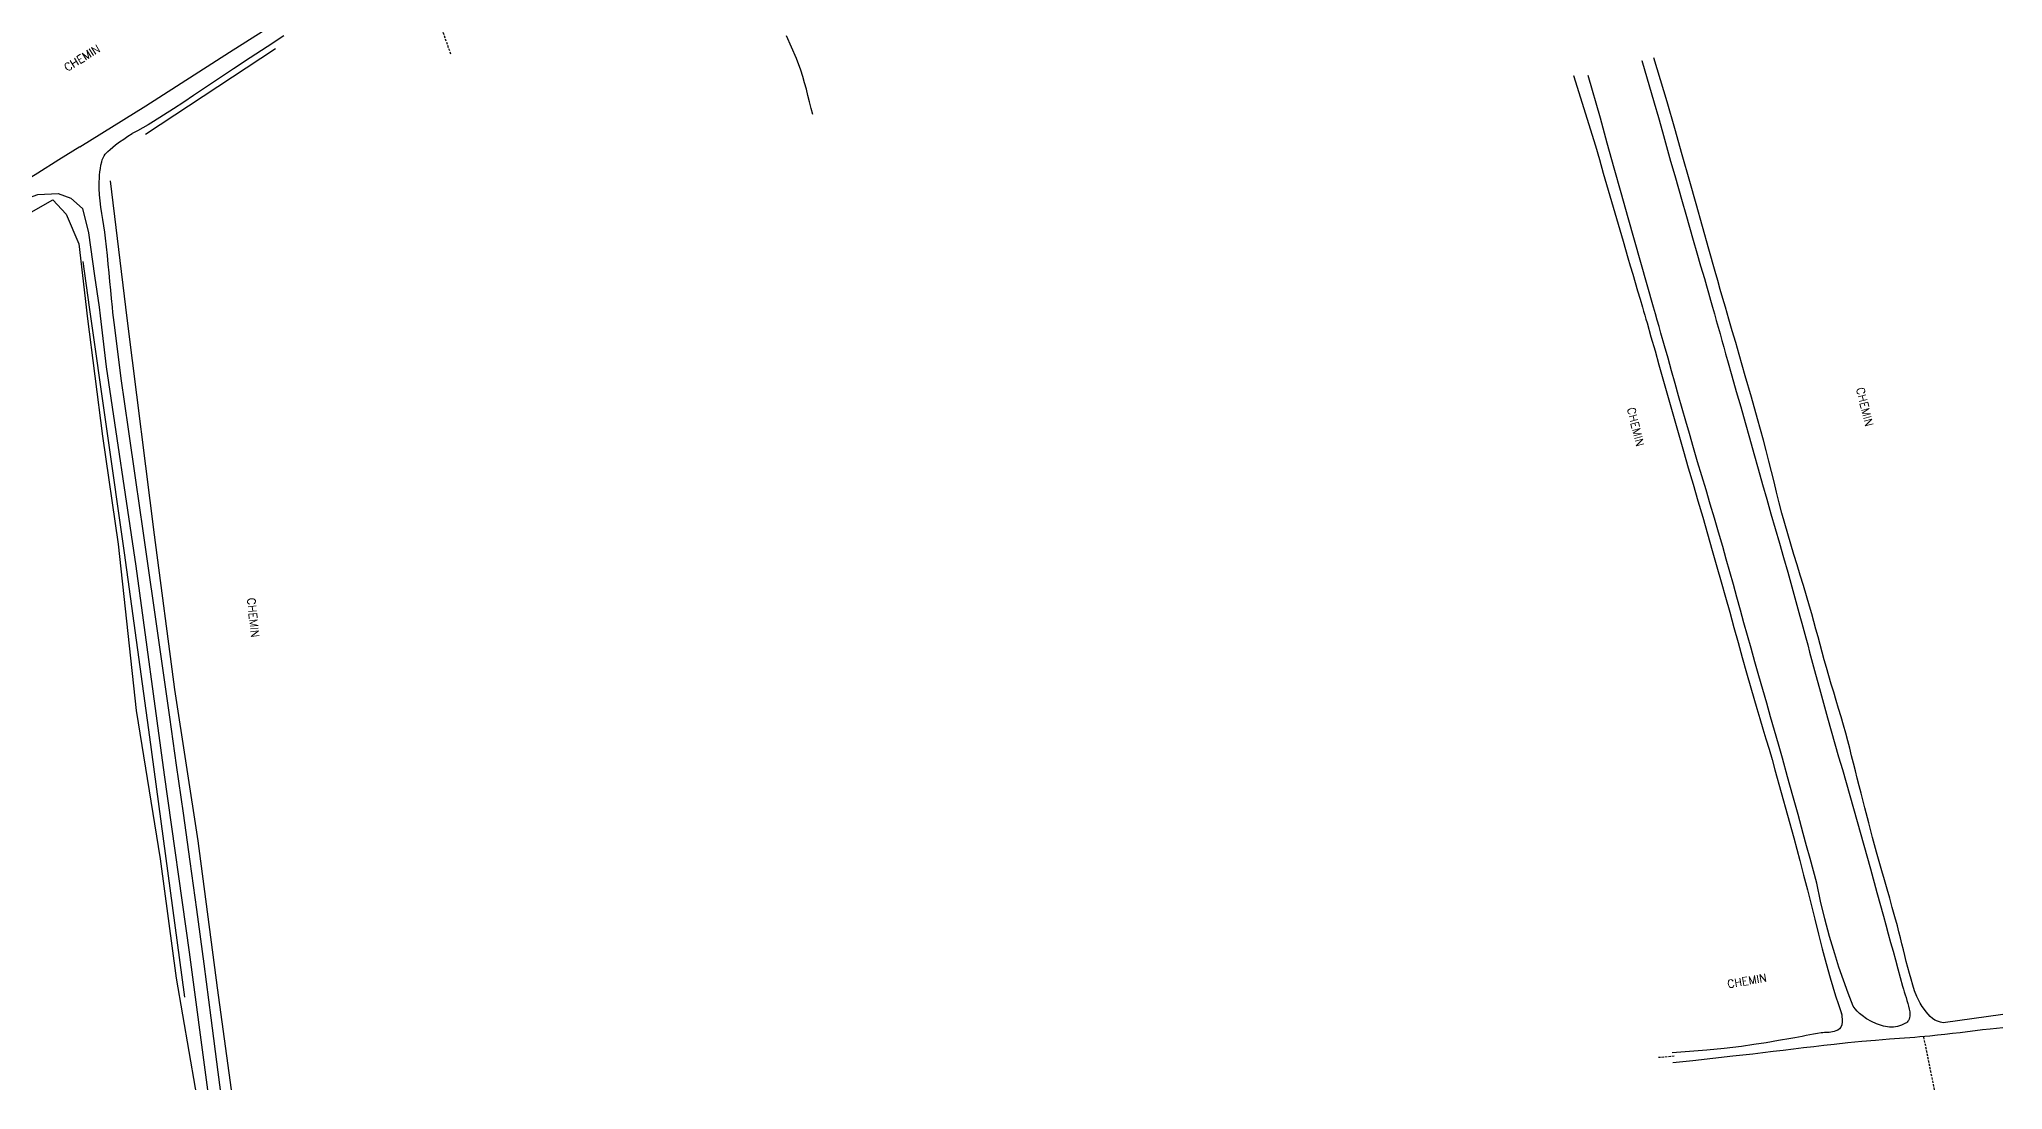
# Model space of a CAD drawing. Header units: millimetres. Extents: x 126011 to 127000, y 153000 to 153846.
# Drawn here: x 126570.7 to 127000, y 153000 to 153229.6 of the extents above; entities that cross this region are included whole.
import ezdxf

# ---------------------------------------------------------------- set-up
doc = ezdxf.new("R2010")
doc.units = ezdxf.units.MM
doc.linetypes.add('DASHED', pattern=[0.75, 0.5, -0.25])
for name, color, linetype in [('W0017', 7, 'CONTINUOUS'), ('W0070', 7, 'DASHED'), ('W0112', 1, 'DASHED'), ('W0300', 7, 'CONTINUOUS'), ('W0330', 7, 'CONTINUOUS'), ('W0515', 5, 'CONTINUOUS'), ('W0989', 7, 'CONTINUOUS')]:
    doc.layers.add(name, color=color, linetype=linetype)
doc.styles.get("Standard").update_dxf_attribs({"font": 'romans.shx', "width": 0.85})

msp = doc.modelspace()

# ---------------------------------------------------------------- linework, layer by layer
at = {"layer": 'W0017'}
for points in [[(126579.54, 153206.07), (126594.01, 153215.02), (126612.25, 153226.78), (126630.11, 153238.06), (126650.1, 153250.92), (126670.05, 153263.22), (126685.26, 153272.93), (126702.08, 153283.04), (126716.15, 153292.39), (126732.49, 153302.24)], [(126624.15, 153230.31), (126620.48, 153227.91), (126616.82, 153225.49), (126613.15, 153223.08), (126610.96, 153221.64), (126608.79, 153220.19), (126606.61, 153218.73), (126604.43, 153217.27), (126602.25, 153215.82), (126600.05, 153214.39), (126597.85, 153212.97), (126595.62, 153211.59), (126594.47, 153210.9), (126593.32, 153210.23), (126592.15, 153209.58), (126590.97, 153208.95)], [(126921.06, 153224.92), (126921.06, 153224.92), (126921.06, 153224.92), (126921.06, 153224.92), (126921.06, 153224.92), (126923.82, 153215.68), (126924.71, 153212.5), (126925.6, 153209.32), (126926.49, 153206.13), (126927.39, 153202.95), (126928.29, 153199.77), (126929.09, 153196.96), (126929.9, 153194.14), (126930.71, 153191.33), (126931.52, 153188.52), (126932.33, 153185.7), (126933.14, 153182.89), (126933.95, 153180.08), (126934.76, 153177.27), (126935.2, 153175.7), (126935.65, 153174.13), (126936.09, 153172.57), (126936.54, 153171)], [(126939.38, 153171), (126938.81, 153172.95), (126938.25, 153174.9), (126937.69, 153176.85), (126937.13, 153178.8), (126935.73, 153183.73), (126934.34, 153188.66), (126932.96, 153193.58), (126931.57, 153198.51), (126929.93, 153204.31), (126928.29, 153210.1), (126926.66, 153215.9), (126923.72, 153225.54), (126923.72, 153225.54), (126923.72, 153225.54), (126923.72, 153225.54), (126923.72, 153225.54)], [(126906.14, 153221.66), (126906.14, 153221.66), (126906.14, 153221.66), (126906.14, 153221.66), (126910.95, 153206.3), (126910.95, 153206.3), (126910.95, 153206.3), (126910.95, 153206.3), (126911.8, 153203.31), (126912.66, 153200.32), (126913.73, 153196.6), (126914.81, 153192.89), (126915.89, 153189.17), (126916.97, 153185.46), (126917.5, 153183.65), (126918.03, 153181.84), (126918.57, 153180.03), (126919.1, 153178.23), (126919.63, 153176.42), (126920.16, 153174.61), (126920.69, 153172.81), (126921.22, 153171)], [(126923.66, 153171), (126922.27, 153175.9), (126920.87, 153180.79), (126919.47, 153185.69), (126918.09, 153190.58), (126916.56, 153196.01), (126915.04, 153201.44), (126913.53, 153206.87), (126912.03, 153212.3), (126912.03, 153212.3), (126912.03, 153212.3), (126912.03, 153212.3), (126909.33, 153221.66)], [(126579.54, 153206.06), (126574.96, 153203.2), (126570.37, 153200.34), (126565.79, 153197.48), (126561.21, 153194.62), (126554.64, 153190.51), (126548.06, 153186.41), (126541.49, 153182.31), (126534.92, 153178.19), (126532.06, 153176.4), (126529.19, 153174.6), (126526.33, 153172.8), (126523.47, 153171)], [(126585.1, 153204.5), (126585.64, 153205.02), (126586.2, 153205.52), (126586.78, 153206.01), (126587.37, 153206.48), (126588.24, 153207.14), (126589.13, 153207.77), (126590.04, 153208.37), (126590.97, 153208.95)], [(126586.68, 153171), (126586.49, 153172.89), (126586.31, 153174.77), (126586.13, 153176.66), (126585.95, 153178.55), (126585.77, 153180.43), (126585.59, 153182.32), (126585.39, 153184.21), (126585.18, 153186.09), (126585.01, 153187.45), (126584.8, 153188.81), (126584.58, 153190.16), (126584.36, 153191.51), (126584.16, 153192.87), (126583.98, 153194.23), (126583.86, 153195.61), (126583.8, 153196.98), (126583.79, 153197.71), (126583.8, 153198.43), (126583.82, 153199.16), (126583.87, 153199.88), (126583.93, 153200.61), (126584.03, 153201.33), (126584.16, 153202.04), (126584.32, 153202.76), (126584.46, 153203.21), (126584.63, 153203.66), (126584.84, 153204.09), (126585.1, 153204.5)], [(126528.74, 153171), (126546.88, 153182.36), (126566.29, 153194.2), (126570.35, 153195.68), (126574.84, 153195.89), (126577.61, 153194.83), (126580.16, 153192.56), (126581.46, 153187.27), (126582.78, 153177.87), (126583.75, 153171)], [(126583.75, 153171), (126584.01, 153169.12), (126585.28, 153158)], [(126610.32, 153000), (126609.82, 153003.87), (126608.28, 153015.7), (126606.72, 153027.53), (126605.13, 153039.35), (126603.69, 153049.88), (126602.21, 153060.41), (126600.71, 153070.93), (126599.22, 153081.45), (126598.5, 153086.54), (126597.77, 153091.63), (126597.04, 153096.72), (126596.31, 153101.8), (126595.58, 153106.89), (126594.86, 153111.98), (126594.13, 153117.07), (126593.41, 153122.16), (126591.81, 153133.25), (126590.18, 153144.33), (126588.61, 153155.43), (126587.18, 153166.55), (126587.04, 153167.66), (126586.92, 153168.77), (126586.79, 153169.89), (126586.68, 153171)], [(126921.22, 153171), (126921.47, 153170.14), (126921.72, 153169.29), (126921.97, 153168.43), (126922.22, 153167.58), (126923.09, 153164.52), (126923.97, 153161.47), (126924.83, 153158.41), (126925.7, 153155.36), (126926.56, 153152.3), (126927.43, 153149.25), (126928.29, 153146.19), (126929.17, 153143.14), (126930.21, 153139.53), (126931.25, 153135.92), (126932.3, 153132.31), (126933.35, 153128.71), (126934.4, 153125.1), (126935.45, 153121.49), (126936.49, 153117.88), (126937.52, 153114.27), (126938.46, 153110.97), (126939.38, 153107.66), (126940.3, 153104.36), (126941.22, 153101.05), (126942.13, 153097.74), (126943.05, 153094.43), (126943.98, 153091.13), (126944.92, 153087.83), (126945.57, 153085.59), (126946.23, 153083.35), (126946.9, 153081.11), (126947.56, 153078.88), (126948.23, 153076.65), (126948.9, 153074.41), (126949.55, 153072.17), (126950.19, 153069.93), (126951.58, 153064.98), (126952.95, 153060.02), (126954.29, 153055.05), (126955.62, 153050.08), (126956.46, 153046.88), (126957.29, 153043.67), (126958.1, 153040.45), (126958.9, 153037.24), (126959.72, 153034.03), (126960.55, 153030.82), (126961.41, 153027.62), (126962.3, 153024.42), (126962.87, 153022.48), (126963.47, 153020.53), (126964.08, 153018.6), (126964.73, 153016.67)], [(126959.35, 153045.12), (126958.61, 153047.84), (126957.87, 153050.56), (126957.12, 153053.28), (126956.38, 153056), (126955.24, 153060.12), (126954.11, 153064.25), (126952.96, 153068.37), (126951.81, 153072.49), (126950.96, 153075.49), (126950.11, 153078.49), (126949.25, 153081.49), (126948.39, 153084.48), (126947.52, 153087.48), (126946.66, 153090.48), (126945.81, 153093.48), (126944.96, 153096.48), (126944.18, 153099.26), (126943.41, 153102.05), (126942.64, 153104.83), (126941.88, 153107.62), (126941.11, 153110.41), (126940.34, 153113.19), (126939.56, 153115.97), (126938.77, 153118.75), (126937.87, 153121.84), (126936.97, 153124.92), (126936.05, 153127.99), (126935.13, 153131.07), (126934.21, 153134.14), (126933.29, 153137.22), (126932.38, 153140.3), (126931.48, 153143.38), (126930.69, 153146.13), (126929.91, 153148.87), (126929.13, 153151.62), (126928.36, 153154.36), (126927.59, 153157.11), (126926.82, 153159.86), (126926.04, 153162.61), (126925.27, 153165.35), (126924.87, 153166.77), (126924.47, 153168.18), (126924.06, 153169.59), (126923.66, 153171)], [(126936.54, 153171), (126936.95, 153169.55), (126937.36, 153168.1), (126937.77, 153166.64), (126938.18, 153165.19), (126938.59, 153163.74), (126939, 153162.29), (126939.41, 153160.84), (126939.82, 153159.38), (126940.78, 153156), (126941.74, 153152.61), (126942.7, 153149.22), (126943.65, 153145.84), (126944.61, 153142.45), (126945.56, 153139.06), (126946.52, 153135.67), (126947.48, 153132.29), (126948.39, 153129.09), (126949.31, 153125.88), (126950.23, 153122.68), (126951.16, 153119.48), (126952.07, 153116.28), (126952.99, 153113.08), (126953.89, 153109.87), (126954.79, 153106.67), (126955.23, 153105.09), (126955.65, 153103.51), (126956.08, 153101.94), (126956.5, 153100.36), (126956.93, 153098.78), (126957.35, 153097.2), (126957.77, 153095.62), (126958.2, 153094.04), (126959.07, 153090.85), (126959.94, 153087.66), (126960.82, 153084.48), (126961.71, 153081.29), (126962.5, 153078.45), (126963.31, 153075.62), (126964.12, 153072.78), (126964.94, 153069.95), (126965.76, 153067.12), (126966.57, 153064.29), (126967.38, 153061.45), (126968.18, 153058.61), (126969.63, 153053.44), (126971.06, 153048.27), (126972.49, 153043.1), (126973.91, 153037.92), (126974.44, 153036.01), (126974.96, 153034.1), (126975.49, 153032.19), (126976.01, 153030.28), (126976.53, 153028.37), (126977.06, 153026.45), (126977.59, 153024.54), (126978.12, 153022.63), (126978.29, 153022.01), (126978.48, 153021.38), (126978.67, 153020.75), (126978.86, 153020.13), (126979.04, 153019.5), (126979.22, 153018.87), (126979.38, 153018.24), (126979.53, 153017.6), (126979.6, 153017.31), (126979.66, 153017.01), (126979.71, 153016.71), (126979.72, 153016.4), (126979.7, 153016.08), (126979.64, 153015.76), (126979.56, 153015.45), (126979.42, 153015.15), (126979.28, 153014.96), (126979.12, 153014.79), (126978.94, 153014.65), (126978.75, 153014.52), (126978.33, 153014.29), (126977.9, 153014.1), (126977.45, 153013.96), (126976.99, 153013.84), (126976.57, 153013.75), (126976.14, 153013.7), (126975.7, 153013.68), (126975.27, 153013.69), (126974.82, 153013.72), (126974.38, 153013.78), (126973.93, 153013.87), (126973.5, 153014), (126972.37, 153014.42), (126971.28, 153014.93), (126970.23, 153015.52), (126969.23, 153016.21), (126968.69, 153016.66), (126968.18, 153017.16), (126967.73, 153017.7), (126967.32, 153018.28)], [(126987, 153014.62), (126986.38, 153014.75), (126985.77, 153014.95), (126985.19, 153015.22), (126984.65, 153015.56), (126984.13, 153015.98), (126983.67, 153016.48), (126983.26, 153017), (126982.87, 153017.54), (126982.4, 153018.22), (126981.97, 153018.92), (126981.58, 153019.65), (126981.22, 153020.39), (126980.74, 153021.62), (126980.33, 153022.88), (126979.98, 153024.16), (126979.62, 153025.42), (126979.26, 153026.71), (126978.92, 153028), (126978.59, 153029.3), (126978.27, 153030.59), (126977.95, 153031.89), (126977.63, 153033.19), (126977.3, 153034.48), (126976.96, 153035.78), (126976.41, 153037.8), (126975.85, 153039.81), (126975.28, 153041.83), (126974.7, 153043.84), (126974.12, 153045.86), (126973.55, 153047.87), (126972.98, 153049.89), (126972.43, 153051.91), (126971.56, 153055.13), (126970.72, 153058.35), (126969.88, 153061.58), (126969.04, 153064.8), (126968.62, 153066.44), (126968.2, 153068.08), (126967.79, 153069.72), (126967.38, 153071.36), (126966.96, 153073), (126966.54, 153074.63), (126966.11, 153076.27), (126965.67, 153077.9), (126965.16, 153079.7), (126964.64, 153081.5), (126964.11, 153083.29), (126963.58, 153085.08), (126963.04, 153086.87), (126962.5, 153088.66), (126961.97, 153090.45), (126961.45, 153092.25), (126960.98, 153093.92), (126960.52, 153095.6), (126960.06, 153097.28), (126959.61, 153098.96), (126959.16, 153100.64), (126958.7, 153102.32), (126958.23, 153103.99), (126957.76, 153105.67), (126957.1, 153107.93), (126956.42, 153110.19), (126955.72, 153112.44), (126955.03, 153114.7), (126954.33, 153116.95), (126953.65, 153119.21), (126952.98, 153121.47), (126952.34, 153123.74), (126951.72, 153126.01), (126951.14, 153128.28), (126950.56, 153130.56), (126950, 153132.84), (126949.44, 153135.11), (126948.88, 153137.39), (126948.3, 153139.67), (126947.7, 153141.94), (126946.4, 153146.64), (126945.06, 153151.34), (126943.7, 153156.02), (126942.35, 153160.71), (126941.61, 153163.28), (126940.86, 153165.86), (126940.12, 153168.43), (126939.38, 153171)], [(126585.28, 153158), (126591.81, 153114.4), (126597.99, 153068.82), (126603.48, 153030.03), (126607.43, 153000)], [(126967.32, 153018.28), (126966.2, 153021.1), (126965.16, 153023.94), (126964.18, 153026.8), (126963.26, 153029.69), (126962.15, 153033.51), (126961.13, 153037.36), (126960.19, 153041.23), (126959.35, 153045.12)], [(126964.69, 153016.78), (126964.75, 153016.57), (126964.79, 153016.36), (126964.82, 153016.15), (126964.83, 153015.94), (126964.86, 153015.39), (126964.88, 153014.8), (126964.81, 153014.21), (126964.58, 153013.65), (126964.29, 153013.31), (126963.92, 153013.05), (126963.52, 153012.87), (126963.13, 153012.72), (126962.78, 153012.62), (126962.43, 153012.56), (126962.07, 153012.52), (126961.71, 153012.5), (126961.36, 153012.49), (126961.01, 153012.48), (126960.65, 153012.46), (126960.3, 153012.42), (126959.47, 153012.29), (126958.64, 153012.15), (126957.82, 153011.99), (126957, 153011.83), (126956.17, 153011.66), (126955.35, 153011.5), (126954.53, 153011.34), (126953.7, 153011.2), (126951, 153010.73), (126948.3, 153010.27), (126945.59, 153009.85), (126942.87, 153009.47), (126939.1, 153009.03), (126935.32, 153008.65), (126931.54, 153008.34), (126927.75, 153008.08)], [(127000, 153016.43), (126987, 153014.62)], [(126927.83, 153005.94), (126932.21, 153006.4), (126936.58, 153006.88), (126940.96, 153007.37), (126945.33, 153007.86), (126947.56, 153008.12), (126949.78, 153008.39), (126952, 153008.66), (126954.23, 153008.94), (126956.45, 153009.21), (126958.67, 153009.48), (126960.9, 153009.73), (126963.13, 153009.98), (126966.15, 153010.29), (126969.18, 153010.58), (126972.21, 153010.85), (126975.24, 153011.11), (126976.35, 153011.2), (126977.45, 153011.29), (126978.55, 153011.37), (126979.66, 153011.44), (126980.76, 153011.52), (126981.87, 153011.61), (126982.97, 153011.7), (126984.07, 153011.8), (126985.72, 153011.97), (126987.37, 153012.15), (126989.01, 153012.34), (126990.66, 153012.54), (126992.31, 153012.75), (126993.95, 153012.94), (126995.6, 153013.13), (126997.25, 153013.31), (127000, 153013.58)]]:
    msp.add_lwpolyline(points, dxfattribs=at)
at = {"layer": 'W0070'}
for points in [[(126985.08, 153000), (126982.71, 153011.74)], [(126928.14, 153007.3), (126924.74, 153007.01)]]:
    msp.add_lwpolyline(points, dxfattribs=at)
at = {"layer": 'W0112'}
msp.add_lwpolyline([(126660.68, 153226.31), (126658.57, 153232.25), (126655.92, 153240.79)], dxfattribs=at)
at = {"layer": 'W0300'}
for points in [[(126622.33, 153227.45), (126593.93, 153208.74)], [(126586.16, 153198.61), (126589.54, 153171)], [(126580.17, 153181.01), (126581.59, 153171)], [(126581.59, 153171), (126589.21, 153117.3), (126594.8, 153077.05), (126600.26, 153036.44), (126602.41, 153020.2)], [(126589.54, 153171), (126590.04, 153166.89), (126595.81, 153121.3), (126600.21, 153087.48), (126605.38, 153054.41), (126609.56, 153022.24), (126612.66, 153000)]]:
    msp.add_lwpolyline(points, dxfattribs=at)
at = {"layer": 'W0330'}
for points in [[(126535.95, 153171), (126556.19, 153183.47), (126566.86, 153190.61), (126573.66, 153194.45)], [(126573.66, 153194.45), (126576.54, 153191.37), (126579.29, 153184.85), (126580.95, 153171)], [(126580.95, 153171), (126581.18, 153169.05), (126584.52, 153142.83), (126587.93, 153119.2), (126591.87, 153082.89), (126597.13, 153050.45), (126600.64, 153024.35), (126604.77, 153000.34), (126604.81, 153000)]]:
    msp.add_lwpolyline(points, dxfattribs=at)
at = {"layer": 'W0515'}
msp.add_lwpolyline([(126739.81, 153213.14), (126739.46, 153214.47), (126739.11, 153215.87), (126738.76, 153217.26), (126738.4, 153218.66), (126738.02, 153220.05), (126737.61, 153221.43), (126737.16, 153222.8), (126736.22, 153225.35), (126735.17, 153227.86), (126734.09, 153230.35)], dxfattribs=at)

# ---------------------------------------------------------------- texts
at = {"layer": 'W0989'}
for rotation, p in [(31.6836, (126576.79, 153222.45)), (283.9386, (126967.93, 153153.25)), (283.9386, (126917.83, 153148.88)), (275.9737, (126616.13, 153107.41)), (9.7969, (126939.94, 153022.19))]:
    msp.add_text('CHEMIN', height=1.75, rotation=rotation, dxfattribs=at).set_placement(p)

doc.saveas('drawing.dxf')
